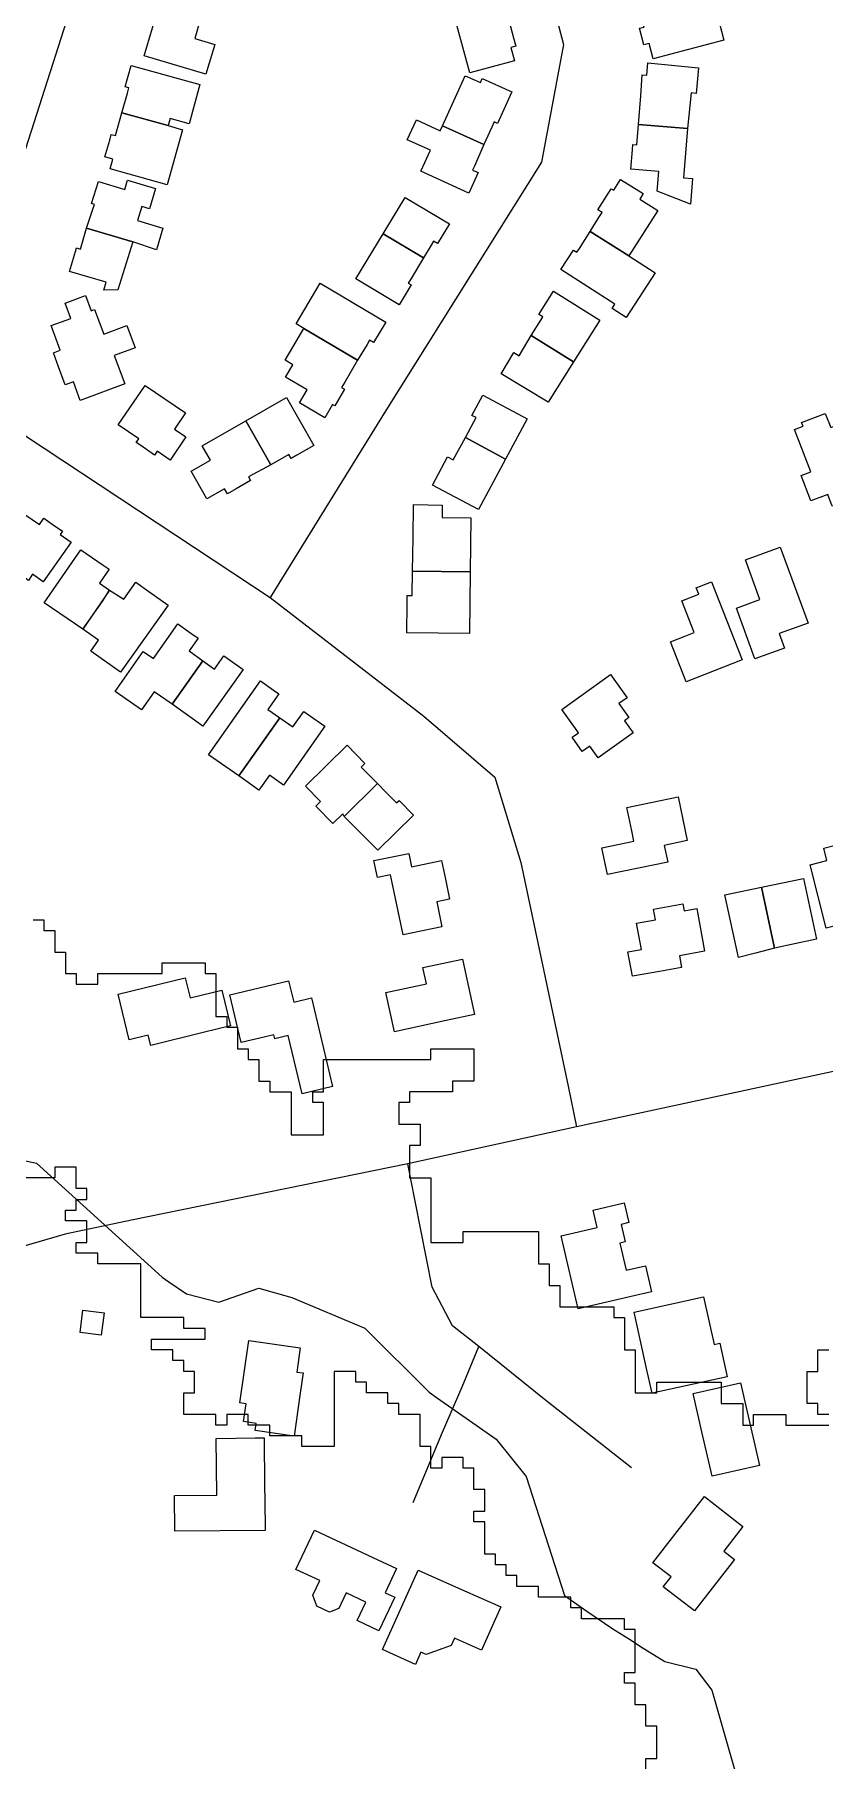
# Model space of a CAD drawing. Header units: metres. Extents: x 553506 to 563855, y 142925 to 150243.
# Drawn here: x 560560.3 to 560707.2, y 147759.6 to 148080.7 of the extents above; entities that cross this region are included whole.
import ezdxf

# ---------------------------------------------------------------- set-up
doc = ezdxf.new("R2010")
doc.units = ezdxf.units.M
for name, color, linetype in [('C-BUILDINGS', 8, 'Continuous'), ('C-FLOOD_ZONE_3', 150, 'Continuous'), ('C-ROADS', 33, 'Continuous'), ('C-WATERWAYS', 5, 'Continuous')]:
    doc.layers.add(name, color=color, linetype=linetype)

msp = doc.modelspace()

# ---------------------------------------------------------------- linework, layer by layer
at = {"layer": 'C-BUILDINGS'}
for points in [[(560582.1704, 148081.9354), (560583.4547, 148086.2495), (560581.7824, 148086.7426), (560583.3074, 148091.8545), (560594.097, 148088.6525), (560592.5402, 148083.4395), (560591.2206, 148083.8323), (560590.0561, 148079.9337), (560593.7748, 148078.8368), (560592.1296, 148073.3205), (560580.6206, 148076.7226), (560582.1704, 148081.9354)], [(560682.3952, 148090.8913), (560683.5367, 148086.5862), (560681.8241, 148086.132), (560682.03, 148085.3593), (560686.6552, 148086.5725), (560688.487, 148079.6401), (560675.333, 148076.179), (560674.5798, 148079.0269), (560673.5953, 148078.7624), (560672.7859, 148081.8424), (560673.6456, 148082.0696), (560673.3291, 148083.2506), (560672.0288, 148088.1628), (560680.0376, 148090.2721), (560682.3952, 148090.8913)], [(560647.6631, 148082.8484), (560648.5225, 148083.0868), (560649.3515, 148080.0519), (560649.7781, 148078.4848), (560648.8837, 148078.2453), (560649.5546, 148075.7955), (560641.2426, 148073.5432), (560638.2802, 148084.4359), (560646.6128, 148086.6999), (560647.6631, 148082.8484)], [(560577.8002, 148070.78), (560577.1091, 148070.9699), (560578.202, 148074.9218), (560591.0296, 148071.3829), (560588.9997, 148064.0849), (560585.4595, 148065.0649), (560585.1013, 148063.7738), (560576.512, 148066.143), (560577.5238, 148069.7808), (560577.8002, 148070.78)], [(560643.1938, 148071.7344), (560643.5403, 148072.502), (560649.0286, 148070.0359), (560646.3602, 148064.1537), (560645.7575, 148064.4242), (560645.3128, 148063.442), (560643.8548, 148060.2131), (560636.1536, 148063.6897), (560640.3716, 148073.0039), (560643.1938, 148071.7344)], [(560683.3157, 148069.7395), (560682.4043, 148069.8223), (560681.7375, 148063.2013), (560672.6052, 148063.9284), (560673.0176, 148069.2949), (560673.3156, 148073.1775), (560674.1432, 148073.0921), (560674.3646, 148075.4029), (560683.7751, 148074.4953), (560683.3157, 148069.7395)], [(560574.5411, 148062.0968), (560575.3097, 148061.8871), (560576.512, 148066.143), (560585.1013, 148063.7738), (560587.8111, 148062.9681), (560584.9081, 148052.7378), (560574.3283, 148055.7127), (560574.8317, 148057.4981), (560573.3508, 148057.9081), (560574.2386, 148061.0411), (560574.5411, 148062.0968)], [(560641.7593, 148055.4618), (560642.7876, 148054.9932), (560641.061, 148051.1883), (560632.1184, 148055.2382), (560633.8978, 148059.1449), (560629.6002, 148061.0918), (560631.2815, 148064.7839), (560635.6925, 148062.7849), (560636.1536, 148063.6897), (560643.8548, 148060.2131), (560642.0922, 148056.218), (560641.7593, 148055.4618)], [(560680.9961, 148054.0515), (560682.643, 148053.9249), (560682.2611, 148049.1493), (560676.0757, 148051.5491), (560676.3733, 148055.2202), (560671.1868, 148055.6367), (560671.4795, 148059.2409), (560671.5599, 148060.2451), (560672.3027, 148060.1904), (560672.6052, 148063.9284), (560681.7375, 148063.2013), (560680.9961, 148054.0515)], [(560665.8253, 148047.5666), (560665.055, 148048.0545), (560667.5328, 148051.983), (560667.9962, 148051.697), (560669.2815, 148053.7406), (560673.5033, 148051.0902), (560672.8435, 148050.0567), (560676.1807, 148047.9685), (560670.8384, 148039.5095), (560663.6003, 148044.0467), (560665.119, 148046.4538), (560665.8253, 148047.5666)], [(560569.9416, 148044.6347), (560571.0896, 148048.1654), (560571.3894, 148049.0874), (560570.8813, 148049.2385), (560572.13, 148053.3511), (560577.0562, 148051.869), (560577.576, 148053.5771), (560582.7565, 148052.0139), (560581.6287, 148048.2834), (560580.2242, 148048.707), (560579.4318, 148046.1), (560584.1394, 148044.6779), (560582.9169, 148040.6217), (560578.5285, 148042.1206), (560569.9416, 148044.6347)], [(560637.4444, 148045.4434), (560635.238, 148041.7794), (560634.4827, 148042.2343), (560634.0576, 148041.5198), (560632.622, 148039.1376), (560625.1269, 148043.6223), (560629.1941, 148050.3831), (560637.4444, 148045.4434)], [(560575.7737, 148033.1861), (560573.1468, 148033.1262), (560573.5895, 148034.6204), (560566.7594, 148036.6217), (560567.8467, 148040.3063), (560568.0487, 148041.0027), (560568.8036, 148040.7815), (560569.9416, 148044.6347), (560578.5285, 148042.1206), (560575.7737, 148033.1861)], [(560675.6848, 148036.3332), (560670.3159, 148028.0514), (560667.6904, 148029.7389), (560668.1902, 148030.5225), (560658.1796, 148036.9765), (560660.5139, 148040.5777), (560661.156, 148040.1637), (560661.6223, 148040.9018), (560663.6003, 148044.0467), (560670.8384, 148039.5095), (560675.6848, 148036.3332)], [(560630.3093, 148035.2922), (560629.7843, 148034.4188), (560630.3116, 148034.1013), (560628.0646, 148030.3915), (560620.0489, 148035.205), (560625.1269, 148043.6223), (560632.622, 148039.1376), (560630.3093, 148035.2922)], [(560613.4178, 148034.4189), (560625.599, 148027.1869), (560623.3401, 148023.4099), (560622.5922, 148023.854), (560622.1073, 148023.0375), (560620.3333, 148020.077), (560610.36, 148026.0091), (560608.907, 148026.8652), (560613.4178, 148034.4189)], [(560565.9236, 148030.7078), (560569.7111, 148032.1061), (560570.7643, 148029.2786), (560571.4069, 148029.5213), (560573.1163, 148024.9335), (560577.4221, 148026.5262), (560578.9637, 148022.3895), (560575.0798, 148020.9436), (560577.0336, 148015.6956), (560568.7609, 148012.6322), (560567.4857, 148016.0761), (560565.9787, 148015.5281), (560564.7419, 148018.8618), (560563.7648, 148021.4914), (560565.0434, 148021.9654), (560563.3486, 148026.5314), (560566.9771, 148027.8691), (560565.9236, 148030.7078)], [(560654.8201, 148028.1565), (560654.0784, 148028.6231), (560656.8095, 148032.949), (560665.424, 148027.5422), (560660.5284, 148019.7761), (560652.6485, 148024.7162), (560654.4341, 148027.5323), (560654.8201, 148028.1565)], [(560617.9584, 148015.9848), (560617.381, 148014.9984), (560617.9152, 148014.6812), (560616.1024, 148011.6194), (560615.7106, 148011.852), (560614.2565, 148009.3913), (560609.5487, 148012.1602), (560610.9762, 148014.5755), (560606.9452, 148016.9426), (560608.32, 148019.2561), (560606.867, 148020.1122), (560610.36, 148026.0091), (560620.3333, 148020.077), (560617.9584, 148015.9848)], [(560647.0552, 148017.5738), (560649.4419, 148021.5106), (560650.3827, 148020.939), (560652.6485, 148024.7162), (560660.5284, 148019.7761), (560655.7917, 148012.2932), (560647.0552, 148017.5738)], [(560588.3609, 148010.2845), (560586.2952, 148007.2593), (560588.4308, 148005.8124), (560585.5027, 148001.5248), (560583.0954, 148003.1635), (560582.6004, 148002.4469), (560580.0217, 148004.2027), (560579.1718, 148004.7771), (560579.6328, 148005.4594), (560575.8396, 148008.0454), (560580.8603, 148015.3924), (560588.3609, 148010.2845)], [(560612.2226, 148004.2302), (560609.0354, 148002.4165), (560608.0117, 148001.8391), (560607.59, 148002.5827), (560604.2173, 148000.6631), (560599.564, 148008.8428), (560607.1413, 148013.1311), (560612.2226, 148004.2302)], [(560642.4235, 148009.4153), (560641.6274, 148009.8356), (560643.6627, 148013.6056), (560651.8898, 148009.1883), (560647.8589, 148001.7163), (560640.428, 148005.7133), (560642.0072, 148008.6454), (560642.4235, 148009.4153)], [(560604.2173, 148000.6631), (560600.0731, 147998.3742), (560600.4579, 147997.6962), (560597.7928, 147996.1771), (560596.1377, 147995.2238), (560595.5902, 147996.1861), (560592.3279, 147994.3144), (560589.3634, 147999.464), (560592.9694, 148001.5245), (560591.4538, 148004.1595), (560599.564, 148008.8428), (560604.2173, 148000.6631)], [(560702.9548, 148008.4931), (560707.3552, 148010.189), (560708.3589, 148007.6048), (560709.9479, 148008.2111), (560714.9288, 147995.3781), (560708.6565, 147992.9559), (560707.82, 147995.1112), (560704.6835, 147993.9111), (560702.858, 147998.6288), (560704.6678, 147999.331), (560701.6252, 148007.1938), (560703.2209, 148007.8114), (560702.9548, 148008.4931)], [(560634.2795, 147996.873), (560636.5259, 148001.0502), (560637.1005, 148002.1255), (560638.1386, 148001.5681), (560640.428, 148005.7133), (560647.8589, 148001.7163), (560642.8331, 147992.2989), (560634.2795, 147996.873)], [(560636.0765, 147990.8299), (560641.4273, 147990.7524), (560641.2727, 147980.7194), (560630.5781, 147980.8746), (560630.6721, 147987.0325), (560630.7644, 147993.2459), (560636.1156, 147993.1573), (560636.0765, 147990.8299)], [(560561.1767, 147989.5562), (560561.9801, 147990.6944), (560563.7312, 147989.4691), (560565.4538, 147988.2653), (560565.0186, 147987.6507), (560567.0484, 147986.2338), (560561.8809, 147978.8823), (560559.901, 147980.2673), (560559.1113, 147979.1407), (560556.5168, 147980.9517), (560557.1662, 147981.8735), (560552.1058, 147985.4105), (560552.6646, 147985.8732), (560557.0916, 147992.3112), (560561.1767, 147989.5562)], [(560562.0731, 147974.9705), (560568.8544, 147984.8211), (560573.0408, 147981.958), (560574.1267, 147981.2129), (560572.3478, 147978.6307), (560574.2268, 147977.3428), (560569.2242, 147970.0854), (560562.0731, 147974.9705)], [(560698.9885, 147985.3297), (560704.1501, 147971.1891), (560698.7718, 147969.24), (560699.7511, 147966.5438), (560694.2621, 147964.5578), (560690.8206, 147973.9998), (560694.0143, 147975.157), (560695.1895, 147975.5834), (560692.4972, 147982.9785), (560698.9885, 147985.3297)], [(560641.1479, 147969.2849), (560629.5328, 147969.3668), (560629.5775, 147974.8665), (560629.5868, 147976.3582), (560630.4958, 147976.3532), (560630.5781, 147980.8746), (560641.2727, 147980.7194), (560641.1479, 147969.2849)], [(560579.1032, 147978.7974), (560581.5269, 147977.0813), (560585.1162, 147974.5334), (560576.2354, 147962.0683), (560570.7228, 147965.9807), (560572.1696, 147968.0071), (560569.2242, 147970.0854), (560572.8404, 147975.1736), (560574.2268, 147977.3428), (560576.8593, 147975.6554), (560579.1032, 147978.7974)], [(560683.355, 147977.7619), (560686.18, 147978.8631), (560691.8989, 147964.3392), (560681.4699, 147960.2509), (560678.538, 147967.7054), (560681.4318, 147968.8422), (560682.9789, 147969.4471), (560680.6552, 147975.3401), (560683.8252, 147976.5857), (560683.355, 147977.7619)], [(560590.7053, 147968.3974), (560589.0389, 147966.0191), (560591.5575, 147964.1724), (560585.8396, 147956.0913), (560582.4888, 147958.3906), (560580.1597, 147955.0678), (560575.2571, 147958.4761), (560580.4769, 147965.9407), (560582.3849, 147964.6202), (560586.896, 147971.0497), (560589.3473, 147969.3456), (560590.7053, 147968.3974)], [(560595.4788, 147965.0964), (560596.7295, 147964.2228), (560599.0387, 147962.5921), (560591.573, 147952.0523), (560585.8396, 147956.0913), (560591.5575, 147964.1724), (560593.7309, 147962.6376), (560595.4788, 147965.0964)], [(560668.9626, 147956.2201), (560670.8198, 147953.6181), (560669.9991, 147953.036), (560671.615, 147950.7715), (560665.1108, 147946.1494), (560663.5679, 147948.316), (560662.1453, 147947.3031), (560660.2588, 147949.9487), (560661.4421, 147950.7871), (560660.8646, 147951.5927), (560658.3206, 147955.1415), (560667.396, 147961.6026), (560670.4738, 147957.3025), (560668.9626, 147956.2201)], [(560592.6283, 147946.6983), (560602.3012, 147960.4348), (560604.7316, 147958.7299), (560605.7177, 147958.0485), (560603.6426, 147955.1009), (560605.8585, 147953.5452), (560598.2677, 147942.7565), (560592.6283, 147946.6983)], [(560614.2683, 147952.0051), (560606.5637, 147941.0571), (560603.9402, 147942.9005), (560601.9723, 147940.101), (560598.2677, 147942.7565), (560605.8585, 147953.5452), (560608.3011, 147951.8964), (560610.3228, 147954.7644), (560611.6023, 147953.8695), (560614.2683, 147952.0051)], [(560617.5946, 147935.7368), (560615.777, 147933.9437), (560612.5862, 147937.1607), (560613.4678, 147938.0341), (560610.6597, 147940.8624), (560618.3849, 147948.4721), (560621.7202, 147945.1038), (560621.015, 147944.4028), (560621.874, 147943.5393), (560624.047, 147941.3478), (560617.8477, 147935.2439), (560617.5946, 147935.7368)], [(560625.693, 147939.6853), (560627.5991, 147937.7526), (560628.0668, 147938.2236), (560630.767, 147935.4921), (560624.1068, 147928.9285), (560617.8477, 147935.2439), (560624.047, 147941.3478), (560625.693, 147939.6853)], [(560671.361, 147932.5213), (560670.4553, 147936.8894), (560679.9855, 147938.8682), (560681.6804, 147930.7295), (560677.3876, 147929.8383), (560678.0374, 147926.72), (560666.819, 147924.399), (560665.774, 147929.4193), (560671.748, 147930.6525), (560671.361, 147932.5213)], [(560707.5121, 147914.4642), (560704.5213, 147926.2575), (560707.6424, 147927.0564), (560707.0602, 147929.3532), (560711.6659, 147930.5213), (560711.8195, 147929.8583), (560715.1082, 147915.0246), (560710.7885, 147914.3218), (560709.8843, 147914.1711), (560709.6697, 147914.9991), (560707.5121, 147914.4642)], [(560630.3753, 147925.8857), (560635.9463, 147927.0394), (560636.6782, 147923.5341), (560637.4439, 147919.8406), (560635.0684, 147919.3434), (560636.0324, 147914.6766), (560628.815, 147913.1821), (560626.4935, 147924.3731), (560624.0342, 147923.8732), (560623.3836, 147927.0138), (560629.8647, 147928.3518), (560630.3753, 147925.8857)], [(560695.473, 147922.0566), (560697.8894, 147910.7461), (560694.3736, 147909.8236), (560691.1903, 147909.0006), (560688.6724, 147920.6529), (560695.473, 147922.0566)], [(560705.6962, 147912.3928), (560701.9388, 147911.5963), (560697.8894, 147910.7461), (560695.473, 147922.0566), (560703.2795, 147923.7144), (560705.6962, 147912.3928)], [(560675.3955, 147917.9781), (560680.8872, 147918.9847), (560681.1319, 147917.6456), (560683.4536, 147918.0744), (560684.8967, 147910.1616), (560680.2323, 147909.3033), (560680.6211, 147907.1562), (560676.5123, 147906.4155), (560671.4722, 147905.501), (560670.6454, 147910.0273), (560673.1414, 147910.4727), (560672.2466, 147915.3865), (560675.7504, 147916.0192), (560675.3955, 147917.9781)], [(560642.0851, 147898.4157), (560636.8005, 147897.271), (560627.2104, 147895.1902), (560625.6269, 147902.4532), (560633.1474, 147904.0907), (560632.4867, 147907.1086), (560639.8406, 147908.7076), (560642.0851, 147898.4157)], [(560589.2184, 147901.4704), (560595.0808, 147902.9226), (560596.7139, 147896.3067), (560591.6422, 147895.0574), (560581.8736, 147892.6484), (560581.4017, 147894.548), (560577.8842, 147893.6812), (560575.7876, 147902.1524), (560588.29, 147905.2256), (560589.2184, 147901.4704)], [(560608.4698, 147900.67), (560611.8079, 147901.4645), (560615.7002, 147884.9802), (560610.023, 147883.6451), (560607.4681, 147894.4727), (560604.9417, 147893.8817), (560604.7731, 147894.5776), (560603.2393, 147894.218), (560598.7142, 147893.1527), (560596.6036, 147902.0686), (560607.5278, 147904.6363), (560608.4698, 147900.67)], [(560664.1636, 147861.9987), (560669.939, 147863.3258), (560670.7876, 147859.6682), (560669.3923, 147859.3464), (560670.1445, 147856.0865), (560669.145, 147855.8549), (560670.3097, 147850.8049), (560673.8912, 147851.6404), (560675.0148, 147846.7894), (560671.2388, 147845.9145), (560661.3752, 147843.6359), (560659.6457, 147851.0946), (560658.2237, 147857.2162), (560664.9151, 147858.7611), (560664.1636, 147861.9987)], [(560686.6674, 147837.0256), (560687.7159, 147837.2588), (560689.1005, 147830.9914), (560675.1507, 147827.9171), (560674.1256, 147832.5263), (560673.808, 147833.9632), (560671.8052, 147843.005), (560684.7135, 147845.8463), (560686.6674, 147837.0256)], [(560572.6522, 147838.7466), (560568.7426, 147839.2365), (560569.2706, 147843.3712), (560573.1805, 147842.8701), (560572.6522, 147838.7466)], [(560609.0478, 147831.8821), (560610.2135, 147831.7182), (560609.6808, 147827.9618), (560608.5402, 147819.9459), (560601.2787, 147820.9766), (560601.4671, 147822.3292), (560599.1497, 147822.6574), (560599.6198, 147825.9555), (560598.4751, 147826.12), (560600.1327, 147837.7248), (560609.6907, 147836.3653), (560609.0478, 147831.8821)], [(560695.0903, 147814.517), (560686.3159, 147812.5062), (560684.414, 147820.7832), (560682.7944, 147827.8557), (560691.5688, 147829.8665), (560695.0903, 147814.517)], [(560602.9779, 147819.6273), (560603.0653, 147810.5702), (560603.0922, 147808.1447), (560603.1452, 147802.4255), (560586.3847, 147802.2576), (560586.3172, 147808.889), (560594.1453, 147808.9668), (560594.0385, 147819.537), (560601.3284, 147819.6091), (560602.9779, 147819.6273)], [(560688.4718, 147798.5721), (560690.4636, 147797.0317), (560682.9961, 147787.4376), (560677.1997, 147791.9198), (560678.658, 147793.8019), (560675.305, 147796.3905), (560679.3983, 147801.6495), (560684.8829, 147808.6994), (560692.0338, 147803.1578), (560688.4718, 147798.5721)], [(560620.136, 147798.8053), (560623.1658, 147797.3863), (560627.5718, 147795.3315), (560625.4611, 147790.8357), (560627.2777, 147789.9799), (560624.3339, 147783.7329), (560620.2683, 147785.6314), (560621.9078, 147789.0996), (560618.2393, 147790.8214), (560616.8692, 147787.907), (560615.1006, 147787.2284), (560612.7528, 147788.3013), (560612.0379, 147790.3714), (560613.3231, 147793.094), (560608.8884, 147795.1702), (560612.3168, 147802.4674), (560613.4095, 147801.9562), (560620.136, 147798.8053)], [(560639.6632, 147791.4357), (560646.9873, 147788.1811), (560643.38, 147780.1214), (560638.3674, 147782.3465), (560637.7791, 147781.037), (560633.1068, 147779.3104), (560632.1353, 147779.7475), (560631.1159, 147777.4673), (560625.0158, 147780.2594), (560631.6016, 147795.0235), (560632.3248, 147794.701), (560639.6632, 147791.4357)]]:
    msp.add_lwpolyline(points, close=True, dxfattribs=at)
at = {"layer": 'C-FLOOD_ZONE_3'}
for points in [[(560560, 147916), (560562, 147916), (560562, 147914), (560564, 147914), (560564, 147910), (560566, 147910), (560566, 147906), (560568, 147906), (560568, 147904), (560572, 147904), (560572, 147906), (560580, 147906), (560584, 147906), (560584, 147908), (560592, 147908), (560592, 147906), (560594, 147906), (560594, 147898), (560596, 147898), (560596, 147896), (560598, 147896), (560598, 147892), (560600, 147892), (560600, 147890), (560602, 147890), (560602, 147886), (560604, 147886), (560604, 147884), (560608, 147884), (560608, 147876), (560614, 147876), (560614, 147882), (560612, 147882), (560612, 147884), (560614, 147884), (560614, 147890), (560616, 147890), (560626, 147890), (560630, 147890), (560634, 147890), (560634, 147892), (560642, 147892), (560642, 147890), (560642, 147886), (560640, 147886), (560638, 147886), (560638, 147884), (560632, 147884), (560630, 147884), (560630, 147882), (560628, 147882), (560628, 147878), (560630, 147878), (560632, 147878), (560632, 147874), (560630, 147874), (560630, 147868), (560634, 147868), (560634, 147856), (560640, 147856), (560640, 147858), (560654, 147858), (560654, 147852), (560656, 147852), (560656, 147848), (560658, 147848), (560658, 147844), (560668, 147844), (560668, 147842), (560670, 147842), (560670, 147836), (560672, 147836), (560672, 147828), (560676, 147828), (560676, 147830), (560688, 147830), (560688, 147826), (560692, 147826), (560692, 147822), (560694, 147822), (560694, 147824), (560700, 147824), (560700, 147822), (560708, 147822)], [(560674, 147754), (560674, 147760), (560676, 147760), (560676, 147766), (560674, 147766), (560674, 147770), (560672, 147770), (560672, 147774), (560670, 147774), (560670, 147776), (560672, 147776), (560672, 147784), (560670, 147784), (560670, 147786), (560662, 147786), (560662, 147788), (560660, 147788), (560660, 147790), (560654, 147790), (560654, 147792), (560650, 147792), (560650, 147794), (560648, 147794), (560648, 147796), (560646, 147796), (560646, 147798), (560644, 147798), (560644, 147804), (560642, 147804), (560642, 147806), (560644, 147806), (560644, 147810), (560642, 147810), (560642, 147814), (560640, 147814), (560640, 147816), (560636, 147816), (560636, 147814), (560634, 147814), (560634, 147818), (560632, 147818), (560632, 147824), (560628, 147824), (560628, 147826), (560626, 147826), (560626, 147828), (560622, 147828), (560622, 147830), (560620, 147830), (560620, 147832), (560616, 147832), (560616, 147818), (560612, 147818), (560610, 147818), (560610, 147820), (560604, 147820), (560604, 147822), (560600, 147822), (560600, 147824), (560596, 147824), (560596, 147822), (560594, 147822), (560594, 147824), (560588, 147824), (560588, 147828), (560590, 147828), (560590, 147832), (560588, 147832), (560588, 147834), (560586, 147834), (560586, 147836), (560582, 147836), (560582, 147838), (560592, 147838), (560592, 147840), (560588, 147840), (560588, 147842), (560580, 147842), (560580, 147852), (560572, 147852), (560572, 147854), (560570, 147854), (560568, 147854), (560568, 147856), (560570, 147856), (560570, 147860), (560568, 147860), (560566, 147860), (560566, 147862), (560568, 147862), (560568, 147864), (560570, 147864), (560570, 147866), (560568, 147866), (560568, 147870), (560564, 147870), (560564, 147868), (560558, 147868)], [(560708, 147824), (560706, 147824), (560706, 147826), (560704, 147826), (560704, 147832), (560706, 147832), (560706, 147836), (560708, 147836)]]:
    msp.add_lwpolyline(points, dxfattribs=at)
at = {"layer": 'C-ROADS'}
for points in [[(560560.5407, 148264.3709), (560536.5605, 148251.8901), (560525.249, 148236.9116), (560504.2833, 148173.6052), (560482.3408, 148102.6109), (560474.8625, 148076.8115), (560476.3996, 148067.4436), (560489.4205, 148054.1382), (560544.4311, 148015.3219), (560604.0739, 147975.961), (560632.6734, 147953.8941), (560645.8995, 147942.5433), (560650.7168, 147926.6667), (560659.4984, 147885.0812), (560661.0987, 147877.5072)], [(560544.4311, 148015.3219), (560588.488, 148152.6642), (560595.6363, 148160.6008), (560604.4454, 148165.5064), (560613.946, 148162.6092), (560627.3006, 148157.8625), (560637.9097, 148144.7826), (560646.9159, 148123.2717), (560658.6454, 148078.8512), (560654.5565, 148056.9195), (560625.6238, 148010.7485), (560604.0739, 147975.961)], [(560709.9896, 147888.0187), (560661.0987, 147877.5072), (560629.7139, 147870.582), (560578.2681, 147860.1583), (560565.9678, 147857.5478), (560554.2105, 147854.1194), (560542.6871, 147850.3646), (560530.6963, 147846.1276), (560517.3625, 147840.5688), (560506.348, 147835.294), (560491.7426, 147827.9147), (560465.3065, 147811.3953), (560427.0561, 147787.6621), (560394.3517, 147769.9122), (560385.223, 147766.2548), (560369.3098, 147760.6715), (560339.7, 147754.4157)], [(560671.284, 147814.0728), (560655.0495, 147826.8208), (560642.8845, 147836.6466), (560638.0241, 147840.4903), (560634.2547, 147847.6737), (560631.0917, 147863.6355), (560629.7139, 147870.582)], [(560639.8344, 147829.1052), (560642.8845, 147836.6466)], [(560636.1552, 147820.6648), (560639.8344, 147829.1052)], [(560630.6904, 147807.6164), (560636.1552, 147820.6648)]]:
    msp.add_lwpolyline(points, dxfattribs=at)
at = {"layer": 'C-WATERWAYS'}
for points in [[(560239.8509, 147930.1813), (560268.9236, 147946.4479), (560294.6708, 147960.6186), (560313.6565, 147967.4217), (560323.9888, 147968.5679), (560333.0745, 147966.6477), (560357.6856, 147963.0086), (560477.875, 147918.425), (560500.1215, 147910.3719), (560530.5, 147889.7624), (560546.5613, 147877.6207), (560554.5316, 147872.0266), (560560.6402, 147870.7484)], [(560560.6402, 147870.7484), (560584.0125, 147849.5084)], [(560584.0125, 147849.5084), (560585.263, 147848.6459), (560588.507, 147846.4101), (560594.5188, 147844.8729), (560601.9536, 147847.4649), (560608.1466, 147845.722), (560621.6782, 147840.0347), (560633.6494, 147828.1327), (560635.2148, 147827.0352), (560641.7766, 147822.4434), (560646.1228, 147819.3961), (560651.7383, 147812.4263), (560658.8343, 147790.3102), (560663.0146, 147787.4247), (560667.8452, 147784.0921), (560671.404, 147781.855), (560673.0086, 147780.8478), (560677.4802, 147778.0383), (560683.2794, 147776.5947), (560686.2391, 147772.725), (560688.2407, 147765.7311), (560691.0198, 147756.0125)]]:
    msp.add_lwpolyline(points, dxfattribs=at)

doc.saveas('drawing.dxf')
